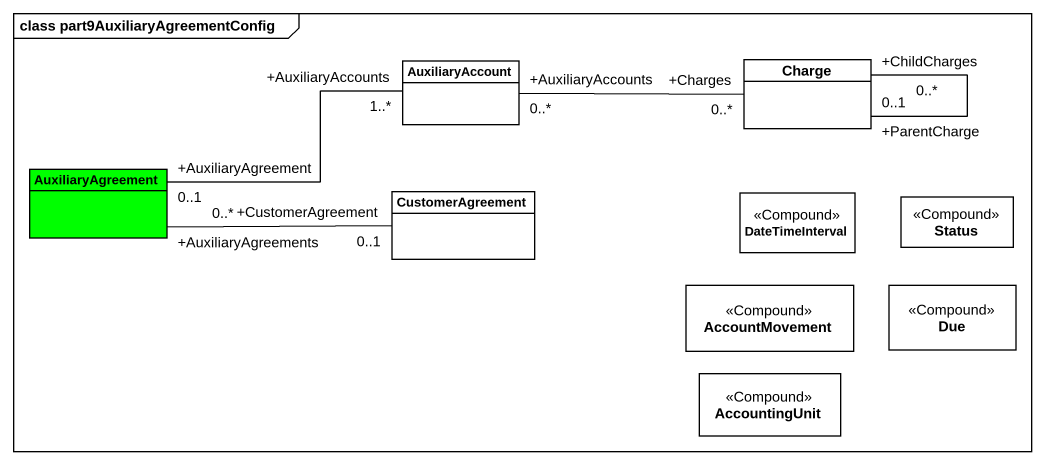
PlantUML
@startuml
mainframe class part9AuxiliaryAgreementConfig
hide circle
hide empty members
class AuxiliaryAccount
class Charge
class AuxiliaryAgreement #00FF00
class CustomerAgreement
class DateTimeInterval <<Compound>>
class Status <<Compound>>
class AccountMovement <<Compound>>
class Due <<Compound>>
class AccountingUnit <<Compound>>
AuxiliaryAccount "+AuxiliaryAccounts\n0..*" -right- "+Charges\n0..*" Charge
Charge "+ParentCharge\n0..1" -- "+ChildCharges\n0..*" Charge
AuxiliaryAgreement "+AuxiliaryAgreement\n0..1" -right- "+AuxiliaryAccounts\n1..*" AuxiliaryAccount
CustomerAgreement "+CustomerAgreement\n0..1" -left- "+AuxiliaryAgreements\n0..*" AuxiliaryAgreement
@enduml
